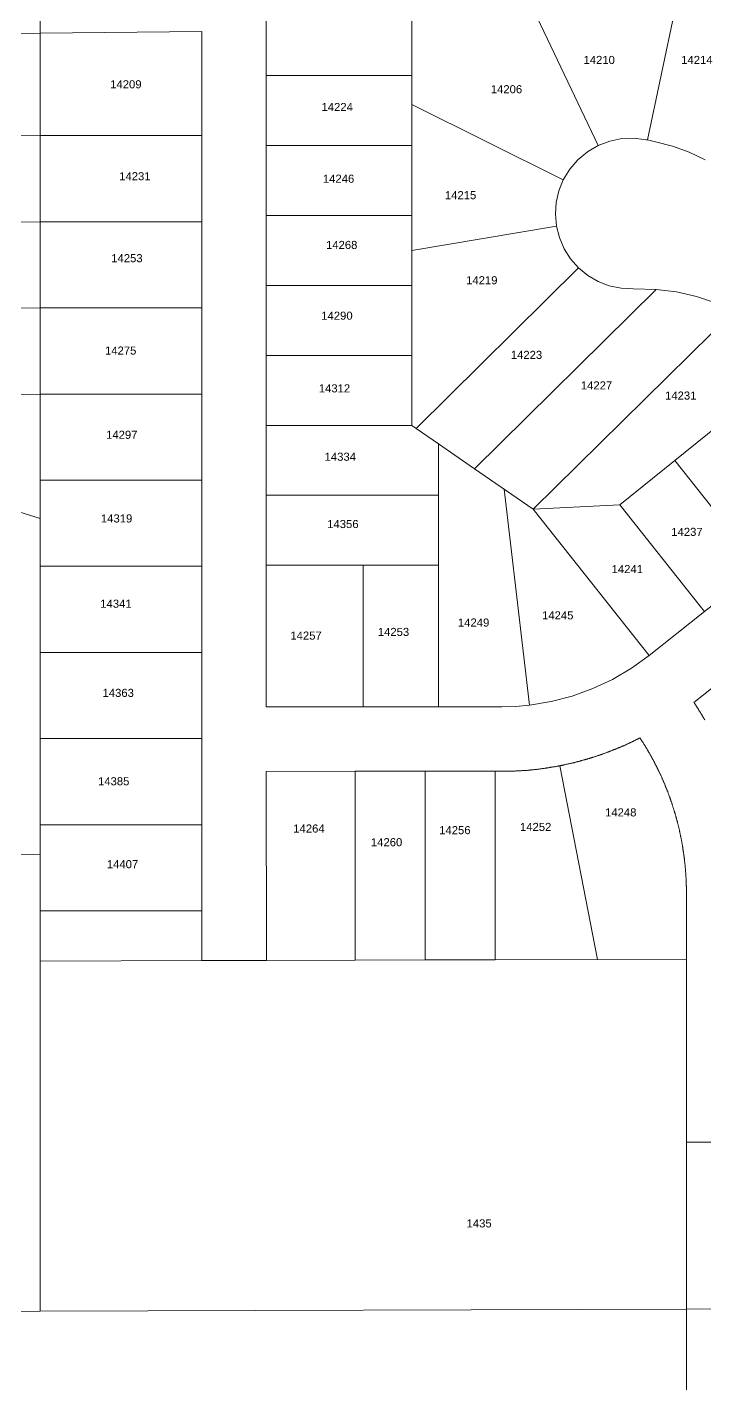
# Model space of a CAD drawing. Header units: feet. Extents: x 865220 to 2866543, y -2240498 to 973965.
# Drawn here: x 2859631 to 2860260, y 963412 to 964678 of the extents above; entities that cross this region are included whole.
import ezdxf
from ezdxf.enums import TextEntityAlignment as Align

# ---------------------------------------------------------------- set-up
doc = ezdxf.new("R2010")
doc.units = ezdxf.units.FT
doc.header["$LTSCALE"] = 0.015
doc.header["$MEASUREMENT"] = 0
doc.layers.add('Dakota County Addresses', color=7, linetype='Continuous')
doc.layers.add('Dakota County Parcels', color=7, linetype='Continuous')
doc.styles.add('Dimensions 100', font='arial.ttf')

# ---------------------------------------------------------------- blocks, each defined once
blk = doc.blocks.new('ACMAP_ANN_TEMPLATE_Dakota County Addresses')
at = {"layer": 'Dakota County Addresses', "style": 'Dimensions 100'}
blk.add_attdef('DakotaCountyAddress', text='', height=50, dxfattribs=at).set_placement((0, 0), align=Align.CENTER)

msp = doc.modelspace()

# ---------------------------------------------------------------- linework, layer by layer
at = {"layer": 'Dakota County Parcels', "lineweight": 5, "ltscale": 100}
for p, q in [((2859642.9, 964672), (2859503.1, 964670.3)), ((2859792.9, 964673.7), (2859642.9, 964672)), ((2859642.9, 964672), (2859642.9, 964577)), ((2859792.9, 964673.7), (2859792.9, 964577)), ((2859852.9, 964632.9), (2859852.9, 964567.9)), ((2859987.9, 964632.9), (2859852.9, 964632.9)), ((2859987.9, 964605.9), (2860128.6, 964535.8)), ((2859642.9, 964577), (2859503.1, 964575.3)), ((2859642.9, 964577), (2859792.9, 964577)), ((2859642.9, 964577), (2859642.9, 964497)), ((2859792.9, 964577), (2859792.9, 964497)), ((2859987.9, 964567.9), (2859852.9, 964567.9)), ((2859852.9, 964567.9), (2859852.9, 964502.9)), ((2859987.9, 964567.9), (2859987.9, 964502.9)), ((2860205.7, 964573.1), (2860206.7, 964572.9)), ((2860206.7, 964572.9), (2860214.3, 964571.3)), ((2859987.9, 964502.9), (2859852.9, 964502.9)), ((2859852.9, 964502.9), (2859852.9, 964437.9)), ((2859642.9, 964497), (2859503.1, 964495.3)), ((2859642.9, 964497), (2859792.9, 964497)), ((2859642.9, 964497), (2859642.9, 964417)), ((2859792.9, 964497), (2859792.9, 964417)), ((2859987.9, 964470.3), (2860122.2, 964493)), ((2859991.9, 964305.1), (2860142.8, 964454.2)), ((2859987.9, 964437.9), (2859852.9, 964437.9)), ((2859852.9, 964437.9), (2859852.9, 964372.9)), ((2859987.9, 964437.9), (2859987.9, 964372.9)), ((2860046.3, 964267.5), (2860215, 964434.2)), ((2860215, 964434.2), (2860193.4, 964434.7)), ((2859642.9, 964417), (2859503.1, 964415.3)), ((2859642.9, 964417), (2859792.9, 964417)), ((2859642.9, 964417), (2859642.9, 964337)), ((2859792.9, 964417), (2859792.9, 964337)), ((2860100.7, 964229.9), (2860287.4, 964414.3)), ((2859987.9, 964372.9), (2859852.9, 964372.9)), ((2859852.9, 964372.9), (2859852.9, 964307.9)), ((2859987.9, 964372.9), (2859987.9, 964307.9)), ((2859642.9, 964337), (2859503.1, 964335.3)), ((2859642.9, 964337), (2859642.9, 964257)), ((2859642.9, 964337), (2859792.9, 964337)), ((2859792.9, 964337), (2859792.9, 964257)), ((2860181.1, 964234.1), (2860283.3, 964316.3)), ((2859852.9, 964307.9), (2859852.9, 964242.9)), ((2859987.9, 964307.9), (2859852.9, 964307.9)), ((2859991.9, 964305.1), (2859987.9, 964307.9)), ((2860012.9, 964290.6), (2859991.9, 964305.1)), ((2860012.9, 964290.6), (2860012.9, 964242.9)), ((2860046.3, 964267.5), (2860012.9, 964290.6)), ((2860100.7, 964229.9), (2860046.3, 964267.5)), ((2859642.9, 964257), (2859643, 964177)), ((2859642.9, 964257), (2859792.9, 964257)), ((2859792.9, 964257), (2859792.9, 964177)), ((2860073.8, 964248.5), (2860097.4, 964048.1)), ((2859852.9, 964242.9), (2859852.9, 964177.9)), ((2860012.9, 964242.9), (2859852.9, 964242.9)), ((2860012.9, 964242.9), (2860012.9, 964177.9)), ((2860100.7, 964229.9), (2860181.1, 964234.1)), ((2860208.3, 964094.2), (2860100.7, 964229.9)), ((2859643, 964177), (2859792.9, 964177)), ((2859643, 964177), (2859643, 964097)), ((2859792.9, 964177), (2859792.9, 964097)), ((2859852.9, 964177.9), (2859852.9, 964046.5)), ((2859942.9, 964177.9), (2859852.9, 964177.9)), ((2859942.9, 964177.9), (2859942.9, 964046.5)), ((2860012.9, 964177.9), (2859942.9, 964177.9)), ((2860259.7, 964134.9), (2860311.1, 964175.7)), ((2860208.3, 964094.2), (2860259.7, 964134.9)), ((2860249.9, 964050.6), (2860357.1, 964135.6)), ((2859643, 964097), (2859792.9, 964097)), ((2859643, 964097), (2859643, 964017)), ((2859792.9, 964097), (2859792.9, 964046.5)), ((2859792.9, 964046.5), (2859792.9, 964017)), ((2859942.9, 964046.5), (2859852.9, 964046.5)), ((2859942.9, 964046.5), (2860012.9, 964046.5)), ((2860012.9, 964046.5), (2860071.6, 964046.6)), ((2860250.1, 964050.4), (2860249.9, 964050.6)), ((2859643, 964017), (2859792.9, 964017)), ((2859643, 964017), (2859643, 963937)), ((2859793, 963937), (2859792.9, 964017)), ((2860200, 964017.4), (2860199.8, 964017.6)), ((2859852.9, 963986.5), (2859935.4, 963986.6)), ((2859853, 963811), (2859852.9, 963986.5)), ((2859935.4, 963986.6), (2860000.4, 963986.6)), ((2859935.4, 963811.2), (2859935.4, 963986.6)), ((2860000.4, 963986.6), (2860065.4, 963986.6)), ((2860000.4, 963811.4), (2860000.4, 963986.6)), ((2860065.4, 963811.6), (2860065.4, 963986.6)), ((2860065.4, 963986.6), (2860071.6, 963986.6)), ((2860160.4, 963811.9), (2860125.3, 963991.7)), ((2859643, 963937), (2859643, 963857)), ((2859793, 963857.1), (2859793, 963937)), ((2859615.2, 963909), (2859643, 963909.3)), ((2860242.9, 963812.2), (2860242.9, 963874.3)), ((2859643, 963857), (2859643, 963810.3)), ((2859793, 963810.8), (2859793, 963857.1)), ((2859643, 963810.3), (2859793, 963810.8)), ((2859823, 963810.9), (2859793, 963810.8)), ((2859853, 963811), (2859823, 963810.9)), ((2859935.4, 963811.2), (2859853, 963811)), ((2860000.4, 963811.4), (2859935.4, 963811.2)), ((2860065.4, 963811.6), (2860000.4, 963811.4)), ((2860160.4, 963811.9), (2860065.4, 963811.6)), ((2860242.9, 963812.2), (2860160.4, 963811.9)), ((2860242.9, 963812.2), (2860242.9, 963642.2)), ((2860312.8, 963642.4), (2860242.9, 963642.2)), ((2860242.9, 963642.2), (2860242.9, 963487.2)), ((2859643, 963485.3), (2858947, 963477.2)), ((2860242.9, 963487.2), (2859643, 963485.3)), ((2860242.9, 963487.2), (2860313.3, 963487.5))]:
    msp.add_line(p, q, dxfattribs=at)
for points in [[(2859642.9, 964732), (2859642.9, 964727.6), (2859642.9, 964692.6), (2859642.9, 964672)], [(2859852.9, 964727.8), (2859852.9, 964692.8), (2859852.9, 964632.9)], [(2859987.9, 964728), (2859987.9, 964693), (2859987.9, 964632.9)], [(2860084.6, 964728.1), (2860101.3, 964693.1), (2860161.1, 964567.8)], [(2860239.5, 964728.3), (2860232.1, 964693.2), (2860206.7, 964572.9)], [(2859987.9, 964632.9), (2859987.9, 964605.9), (2859987.9, 964567.9)], [(2860161.1, 964567.8), (2860151.1, 964562), (2860142.2, 964554.5), (2860134.6, 964545.8), (2860128.6, 964535.8)], [(2860205.7, 964573.1), (2860194.4, 964574.6), (2860183, 964574.2), (2860171.8, 964571.9), (2860161.1, 964567.8)], [(2860260.3, 964554.4), (2860245.5, 964561.5), (2860230.2, 964567.2), (2860214.3, 964571.3)], [(2860128.6, 964535.8), (2860124.5, 964525.6), (2860122, 964514.9), (2860121.3, 964503.9), (2860122.2, 964493)], [(2859987.9, 964502.9), (2859987.9, 964470.3), (2859987.9, 964437.9)], [(2860122.2, 964493), (2860125, 964482.2), (2860129.4, 964471.9), (2860135.4, 964462.5), (2860142.8, 964454.2)], [(2860142.8, 964454.2), (2860151.4, 964447.1), (2860161, 964441.5), (2860171.4, 964437.5), (2860182.3, 964435.2), (2860193.4, 964434.7)], [(2860287.4, 964414.3), (2860270.1, 964421.8), (2860252.2, 964427.7), (2860233.7, 964431.8), (2860215, 964434.2)], [(2860232.2, 964275.2), (2860306.7, 964181.2), (2860311.1, 964175.7)], [(2859643, 964221.3), (2859603, 964233.8), (2859500.3, 964266)], [(2860181.1, 964234.1), (2860255.6, 964140.1), (2860259.7, 964134.9)], [(2860012.9, 964177.9), (2860012.9, 964077.9), (2860012.9, 964046.5)], [(2860097.4, 964048.1), (2860117.4, 964051.4), (2860137, 964056.5), (2860156, 964063.4), (2860174.4, 964072), (2860191.9, 964082.3), (2860208.3, 964094.2)], [(2860071.6, 964046.6), (2860084.5, 964046.9), (2860097.4, 964048.1)], [(2860260, 964034.3), (2860259.8, 964034.8), (2860259.5, 964035.2), (2860259.3, 964035.6), (2860259, 964036), (2860258.8, 964036.5), (2860258.5, 964036.9), (2860258.2, 964037.3), (2860258, 964037.8), (2860257.7, 964038.2), (2860257.5, 964038.6), (2860257.2, 964039.1), (2860257, 964039.5), (2860256.7, 964039.9), (2860256.4, 964040.3), (2860256.2, 964040.8), (2860255.9, 964041.2), (2860255.7, 964041.6), (2860255.4, 964042), (2860255.1, 964042.5), (2860254.9, 964042.9), (2860254.6, 964043.3), (2860254.3, 964043.7), (2860254.1, 964044.2), (2860253.8, 964044.6), (2860253.5, 964045), (2860253.3, 964045.4), (2860253, 964045.9), (2860252.7, 964046.3), (2860252.5, 964046.7), (2860252.2, 964047.1), (2860251.9, 964047.5), (2860251.7, 964048), (2860251.4, 964048.4), (2860251.1, 964048.8), (2860250.8, 964049.2), (2860250.6, 964049.6), (2860250.1, 964050.4)], [(2860125.3, 963991.7), (2860125.8, 963991.8), (2860126.2, 963991.9), (2860126.7, 963992), (2860127.2, 963992.1), (2860127.7, 963992.2), (2860128.2, 963992.3), (2860128.7, 963992.4), (2860129.2, 963992.5), (2860129.7, 963992.6), (2860130.2, 963992.7), (2860130.6, 963992.9), (2860131.1, 963993), (2860131.6, 963993.1), (2860132.1, 963993.2), (2860132.6, 963993.3), (2860133.1, 963993.4), (2860133.6, 963993.5), (2860134.1, 963993.6), (2860134.6, 963993.7), (2860135, 963993.8), (2860135.5, 963993.9), (2860136, 963994.1), (2860136.5, 963994.2), (2860137, 963994.3), (2860137.5, 963994.4), (2860138, 963994.5), (2860138.4, 963994.6), (2860138.9, 963994.8), (2860139.4, 963994.9), (2860139.9, 963995), (2860140.4, 963995.1), (2860140.9, 963995.3), (2860141.4, 963995.4), (2860141.8, 963995.5), (2860142.3, 963995.6), (2860142.8, 963995.8), (2860143.3, 963995.9), (2860143.8, 963996), (2860144.3, 963996.1), (2860144.7, 963996.3), (2860145.2, 963996.4), (2860145.7, 963996.5), (2860146.2, 963996.7), (2860146.7, 963996.8), (2860147.1, 963996.9), (2860147.6, 963997.1), (2860148.1, 963997.2), (2860148.6, 963997.3), (2860149.1, 963997.5), (2860149.5, 963997.6), (2860150, 963997.8), (2860150.5, 963997.9), (2860151, 963998), (2860151.5, 963998.2), (2860151.9, 963998.3), (2860152.4, 963998.5), (2860152.9, 963998.6), (2860153.4, 963998.8), (2860153.9, 963998.9), (2860154.3, 963999.1), (2860154.8, 963999.2), (2860155.3, 963999.4), (2860155.8, 963999.5), (2860156.2, 963999.7), (2860156.7, 963999.8), (2860157.2, 964000), (2860157.7, 964000.1), (2860158.2, 964000.3), (2860158.6, 964000.4), (2860159.1, 964000.6), (2860159.6, 964000.7), (2860160.1, 964000.9), (2860160.5, 964001), (2860161, 964001.2), (2860161.5, 964001.4), (2860161.9, 964001.5), (2860162.4, 964001.7), (2860162.9, 964001.9), (2860163.4, 964002), (2860163.8, 964002.2), (2860164.3, 964002.3), (2860164.8, 964002.5), (2860165.3, 964002.7), (2860165.7, 964002.8), (2860166.2, 964003), (2860166.7, 964003.2), (2860167.1, 964003.4), (2860167.6, 964003.5), (2860168.1, 964003.7), (2860168.5, 964003.9), (2860169, 964004), (2860169.5, 964004.2), (2860169.9, 964004.4), (2860170.4, 964004.6), (2860170.9, 964004.7), (2860171.4, 964004.9), (2860171.8, 964005.1), (2860172.3, 964005.3), (2860172.8, 964005.5), (2860173.2, 964005.6), (2860173.7, 964005.8), (2860174.1, 964006), (2860174.6, 964006.2), (2860175.1, 964006.4), (2860175.5, 964006.6), (2860176, 964006.7), (2860176.5, 964006.9), (2860176.9, 964007.1), (2860177.4, 964007.3), (2860177.9, 964007.5), (2860178.3, 964007.7), (2860178.8, 964007.9), (2860179.2, 964008.1), (2860179.7, 964008.3), (2860180.2, 964008.5), (2860180.6, 964008.6), (2860181.1, 964008.8), (2860181.5, 964009), (2860182, 964009.2), (2860182.5, 964009.4), (2860182.9, 964009.6), (2860183.4, 964009.8), (2860183.8, 964010), (2860184.3, 964010.2), (2860184.8, 964010.4), (2860185.2, 964010.6), (2860185.7, 964010.8), (2860186.1, 964011), (2860186.6, 964011.2), (2860187, 964011.5), (2860187.5, 964011.7), (2860188, 964011.9), (2860188.4, 964012.1), (2860188.9, 964012.3), (2860189.3, 964012.5), (2860189.8, 964012.7), (2860190.2, 964012.9), (2860190.7, 964013.1), (2860191.1, 964013.3), (2860191.6, 964013.6), (2860192, 964013.8), (2860192.5, 964014), (2860192.9, 964014.2), (2860193.4, 964014.4), (2860193.8, 964014.6), (2860194.3, 964014.9), (2860194.7, 964015.1), (2860195.2, 964015.3), (2860195.6, 964015.5), (2860196.1, 964015.7), (2860196.5, 964016), (2860197, 964016.2), (2860197.4, 964016.4), (2860197.9, 964016.6), (2860198.3, 964016.9), (2860198.8, 964017.1), (2860199.2, 964017.3), (2860199.8, 964017.6)], [(2860242.9, 963874.3), (2860242.9, 963874.8), (2860242.9, 963875.3), (2860242.9, 963875.8), (2860242.9, 963876.3), (2860242.9, 963876.8), (2860242.9, 963877.3), (2860242.9, 963877.8), (2860242.9, 963878.3), (2860242.9, 963878.8), (2860242.9, 963879.3), (2860242.9, 963879.8), (2860242.8, 963880.3), (2860242.8, 963880.8), (2860242.8, 963881.3), (2860242.8, 963881.8), (2860242.8, 963882.3), (2860242.8, 963882.8), (2860242.8, 963883.3), (2860242.7, 963883.8), (2860242.7, 963884.3), (2860242.7, 963884.8), (2860242.7, 963885.3), (2860242.7, 963885.8), (2860242.6, 963886.3), (2860242.6, 963886.8), (2860242.6, 963887.3), (2860242.6, 963887.8), (2860242.5, 963888.3), (2860242.5, 963888.8), (2860242.5, 963889.3), (2860242.4, 963889.8), (2860242.4, 963890.3), (2860242.4, 963890.8), (2860242.4, 963891.3), (2860242.3, 963891.8), (2860242.3, 963892.3), (2860242.2, 963892.8), (2860242.2, 963893.3), (2860242.2, 963893.8), (2860242.1, 963894.3), (2860242.1, 963894.8), (2860242.1, 963895.3), (2860242, 963895.8), (2860242, 963896.3), (2860241.9, 963896.8), (2860241.9, 963897.3), (2860241.8, 963897.8), (2860241.8, 963898.3), (2860241.8, 963898.8), (2860241.7, 963899.3), (2860241.7, 963899.8), (2860241.6, 963900.3), (2860241.6, 963900.8), (2860241.5, 963901.3), (2860241.5, 963901.8), (2860241.4, 963902.3), (2860241.3, 963902.8), (2860241.3, 963903.2), (2860241.2, 963903.7), (2860241.2, 963904.2), (2860241.1, 963904.7), (2860241.1, 963905.2), (2860241, 963905.7), (2860240.9, 963906.2), (2860240.9, 963906.7), (2860240.8, 963907.2), (2860240.8, 963907.7), (2860240.7, 963908.2), (2860240.6, 963908.7), (2860240.6, 963909.2), (2860240.5, 963909.7), (2860240.4, 963910.2), (2860240.3, 963910.7), (2860240.3, 963911.2), (2860240.2, 963911.7), (2860240.1, 963912.2), (2860240.1, 963912.7), (2860240, 963913.2), (2860239.9, 963913.7), (2860239.8, 963914.1), (2860239.8, 963914.6), (2860239.7, 963915.1), (2860239.6, 963915.6), (2860239.5, 963916.1), (2860239.4, 963916.6), (2860239.4, 963917.1), (2860239.3, 963917.6), (2860239.2, 963918.1), (2860239.1, 963918.6), (2860239, 963919.1), (2860238.9, 963919.6), (2860238.8, 963920.1), (2860238.8, 963920.6), (2860238.7, 963921), (2860238.6, 963921.5), (2860238.5, 963922), (2860238.4, 963922.5), (2860238.3, 963923), (2860238.2, 963923.5), (2860238.1, 963924), (2860238, 963924.5), (2860237.9, 963925), (2860237.8, 963925.5), (2860237.7, 963926), (2860237.6, 963926.4), (2860237.5, 963926.9), (2860237.4, 963927.4), (2860237.3, 963927.9), (2860237.2, 963928.4), (2860237.1, 963928.9), (2860237, 963929.4), (2860236.9, 963929.9), (2860236.8, 963930.4), (2860236.7, 963930.8), (2860236.6, 963931.3), (2860236.5, 963931.8), (2860236.4, 963932.3), (2860236.2, 963932.8), (2860236.1, 963933.3), (2860236, 963933.8), (2860235.9, 963934.3), (2860235.8, 963934.7), (2860235.7, 963935.2), (2860235.5, 963935.7), (2860235.4, 963936.2), (2860235.3, 963936.7), (2860235.2, 963937.2), (2860235.1, 963937.7), (2860234.9, 963938.1), (2860234.8, 963938.6), (2860234.7, 963939.1), (2860234.6, 963939.6), (2860234.4, 963940.1), (2860234.3, 963940.6), (2860234.2, 963941), (2860234.1, 963941.5), (2860233.9, 963942), (2860233.8, 963942.5), (2860233.7, 963943), (2860233.5, 963943.5), (2860233.4, 963943.9), (2860233.3, 963944.4), (2860233.1, 963944.9), (2860233, 963945.4), (2860232.9, 963945.9), (2860232.7, 963946.3), (2860232.6, 963946.8), (2860232.4, 963947.3), (2860232.3, 963947.8), (2860232.2, 963948.3), (2860232, 963948.7), (2860231.9, 963949.2), (2860231.7, 963949.7), (2860231.6, 963950.2), (2860231.4, 963950.7), (2860231.3, 963951.1), (2860231.1, 963951.6), (2860231, 963952.1), (2860230.8, 963952.6), (2860230.7, 963953), (2860230.5, 963953.5), (2860230.4, 963954), (2860230.2, 963954.5), (2860230.1, 963954.9), (2860229.9, 963955.4), (2860229.8, 963955.9), (2860229.6, 963956.4), (2860229.5, 963956.8), (2860229.3, 963957.3), (2860229.1, 963957.8), (2860229, 963958.3), (2860228.8, 963958.7), (2860228.6, 963959.2), (2860228.5, 963959.7), (2860228.3, 963960.2), (2860228.2, 963960.6), (2860228, 963961.1), (2860227.8, 963961.6), (2860227.7, 963962), (2860227.5, 963962.5), (2860227.3, 963963), (2860227.1, 963963.5), (2860227, 963963.9), (2860226.8, 963964.4), (2860226.6, 963964.9), (2860226.4, 963965.3), (2860226.3, 963965.8), (2860226.1, 963966.3), (2860225.9, 963966.7), (2860225.7, 963967.2), (2860225.6, 963967.7), (2860225.4, 963968.1), (2860225.2, 963968.6), (2860225, 963969.1), (2860224.8, 963969.5), (2860224.7, 963970), (2860224.5, 963970.5), (2860224.3, 963970.9), (2860224.1, 963971.4), (2860223.9, 963971.9), (2860223.7, 963972.3), (2860223.5, 963972.8), (2860223.3, 963973.2), (2860223.2, 963973.7), (2860223, 963974.2), (2860222.8, 963974.6), (2860222.6, 963975.1), (2860222.4, 963975.5), (2860222.2, 963976), (2860222, 963976.5), (2860221.8, 963976.9), (2860221.6, 963977.4), (2860221.4, 963977.8), (2860221.2, 963978.3), (2860221, 963978.8), (2860220.8, 963979.2), (2860220.6, 963979.7), (2860220.4, 963980.1), (2860220.2, 963980.6), (2860220, 963981), (2860219.8, 963981.5), (2860219.6, 963982), (2860219.4, 963982.4), (2860219.2, 963982.9), (2860218.9, 963983.3), (2860218.7, 963983.8), (2860218.5, 963984.2), (2860218.3, 963984.7), (2860218.1, 963985.1), (2860217.9, 963985.6), (2860217.7, 963986), (2860217.5, 963986.5), (2860217.2, 963986.9), (2860217, 963987.4), (2860216.8, 963987.8), (2860216.6, 963988.3), (2860216.4, 963988.7), (2860216.1, 963989.2), (2860215.9, 963989.6), (2860215.7, 963990.1), (2860215.5, 963990.5), (2860215.3, 963991), (2860215, 963991.4), (2860214.8, 963991.9), (2860214.6, 963992.3), (2860214.3, 963992.8), (2860214.1, 963993.2), (2860213.9, 963993.6), (2860213.7, 963994.1), (2860213.4, 963994.5), (2860213.2, 963995), (2860213, 963995.4), (2860212.7, 963995.9), (2860212.5, 963996.3), (2860212.3, 963996.7), (2860212, 963997.2), (2860211.8, 963997.6), (2860211.6, 963998.1), (2860211.3, 963998.5), (2860211.1, 963998.9), (2860210.8, 963999.4), (2860210.6, 963999.8), (2860210.4, 964000.3), (2860210.1, 964000.7), (2860209.9, 964001.1), (2860209.6, 964001.6), (2860209.4, 964002), (2860209.1, 964002.4), (2860208.9, 964002.9), (2860208.6, 964003.3), (2860208.4, 964003.7), (2860208.1, 964004.2), (2860207.9, 964004.6), (2860207.6, 964005), (2860207.4, 964005.5), (2860207.1, 964005.9), (2860206.9, 964006.3), (2860206.6, 964006.8), (2860206.4, 964007.2), (2860206.1, 964007.6), (2860205.9, 964008.1), (2860205.6, 964008.5), (2860205.3, 964008.9), (2860205.1, 964009.3), (2860204.8, 964009.8), (2860204.6, 964010.2), (2860204.3, 964010.6), (2860204, 964011), (2860203.8, 964011.5), (2860203.5, 964011.9), (2860203.2, 964012.3), (2860203, 964012.7), (2860202.7, 964013.2), (2860202.4, 964013.6), (2860202.2, 964014), (2860201.9, 964014.4), (2860201.6, 964014.8), (2860201.4, 964015.3), (2860201.1, 964015.7), (2860200.8, 964016.1), (2860200.5, 964016.5), (2860200.3, 964016.9), (2860200, 964017.4)], [(2860071.6, 963986.6), (2860072.1, 963986.6), (2860072.6, 963986.6), (2860073.1, 963986.6), (2860073.6, 963986.6), (2860074.1, 963986.6), (2860074.6, 963986.6), (2860075.1, 963986.6), (2860075.6, 963986.6), (2860076.1, 963986.6), (2860076.6, 963986.6), (2860077.1, 963986.6), (2860077.6, 963986.6), (2860078.1, 963986.6), (2860078.6, 963986.6), (2860079.1, 963986.7), (2860079.6, 963986.7), (2860080.1, 963986.7), (2860080.6, 963986.7), (2860081.1, 963986.7), (2860081.6, 963986.7), (2860082.1, 963986.8), (2860082.6, 963986.8), (2860083.1, 963986.8), (2860083.6, 963986.8), (2860084.1, 963986.8), (2860084.6, 963986.9), (2860085.1, 963986.9), (2860085.6, 963986.9), (2860086.1, 963986.9), (2860086.6, 963987), (2860087.1, 963987), (2860087.6, 963987), (2860088.1, 963987), (2860088.6, 963987.1), (2860089.1, 963987.1), (2860089.6, 963987.1), (2860090.1, 963987.2), (2860090.6, 963987.2), (2860091.1, 963987.2), (2860091.6, 963987.3), (2860092.1, 963987.3), (2860092.6, 963987.3), (2860093.1, 963987.4), (2860093.6, 963987.4), (2860094.1, 963987.5), (2860094.6, 963987.5), (2860095.1, 963987.5), (2860095.6, 963987.6), (2860096.1, 963987.6), (2860096.6, 963987.7), (2860097.1, 963987.7), (2860097.6, 963987.8), (2860098.1, 963987.8), (2860098.6, 963987.9), (2860099.1, 963987.9), (2860099.6, 963988), (2860100.1, 963988), (2860100.6, 963988.1), (2860101.1, 963988.1), (2860101.6, 963988.2), (2860102.1, 963988.2), (2860102.6, 963988.3), (2860103.1, 963988.3), (2860103.6, 963988.4), (2860104.1, 963988.4), (2860104.6, 963988.5), (2860105.1, 963988.6), (2860105.6, 963988.6), (2860106.1, 963988.7), (2860106.6, 963988.7), (2860107.1, 963988.8), (2860107.5, 963988.9), (2860108, 963988.9), (2860108.5, 963989), (2860109, 963989.1), (2860109.5, 963989.1), (2860110, 963989.2), (2860110.5, 963989.3), (2860111, 963989.3), (2860111.5, 963989.4), (2860112, 963989.5), (2860112.5, 963989.6), (2860113, 963989.6), (2860113.5, 963989.7), (2860114, 963989.8), (2860114.5, 963989.9), (2860115, 963989.9), (2860115.5, 963990), (2860116, 963990.1), (2860116.5, 963990.2), (2860116.9, 963990.3), (2860117.4, 963990.3), (2860117.9, 963990.4), (2860118.4, 963990.5), (2860118.9, 963990.6), (2860119.4, 963990.7), (2860119.9, 963990.8), (2860120.4, 963990.8), (2860120.9, 963990.9), (2860121.4, 963991), (2860121.9, 963991.1), (2860122.4, 963991.2), (2860122.9, 963991.3), (2860123.3, 963991.4), (2860123.8, 963991.5), (2860124.3, 963991.6), (2860125.3, 963991.7)], [(2859793, 963937), (2859653, 963937), (2859643, 963937)], [(2859643, 963485.3), (2859643, 963810.3), (2859643, 963909.3)], [(2859793, 963857.1), (2859653, 963857), (2859643, 963857)], [(2859643, 963810.3), (2859643, 963485.3), (2859643, 963485.3)], [(2860242.9, 963487.2), (2859643, 963485.3), (2859643, 963485.3)], [(2860242.9, 963412.2), (2860242.9, 963412.2), (2860242.9, 963440.5), (2860242.9, 963487.2)]]:
    msp.add_lwpolyline(points, dxfattribs=at)

# ---------------------------------------------------------------- block references
at = {"layer": 'Dakota County Addresses', "lineweight": 5, "ltscale": 100, "xscale": 0.15, "yscale": 0.15, "zscale": 0.15}
for p, values in [((2860162, 964643.5), {'DakotaCountyAddress': '14210'}), ((2860252.7, 964643.5), {'DakotaCountyAddress': '14214'}), ((2859722.5, 964620.9), {'DakotaCountyAddress': '14209'}), ((2860075.9, 964616.3), {'DakotaCountyAddress': '14206'}), ((2859918.7, 964599.8), {'DakotaCountyAddress': '14224'}), ((2859730.9, 964535.5), {'DakotaCountyAddress': '14231'}), ((2859920, 964533.2), {'DakotaCountyAddress': '14246'}), ((2860033.3, 964517.9), {'DakotaCountyAddress': '14215'}), ((2859922.9, 964471.7), {'DakotaCountyAddress': '14268'}), ((2859723.5, 964459.4), {'DakotaCountyAddress': '14253'}), ((2860053, 964438.9), {'DakotaCountyAddress': '14219'}), ((2859918.5, 964406), {'DakotaCountyAddress': '14290'}), ((2859717.7, 964373.6), {'DakotaCountyAddress': '14275'}), ((2860094.5, 964369.6), {'DakotaCountyAddress': '14223'}), ((2859916.2, 964338.5), {'DakotaCountyAddress': '14312'}), ((2860159.5, 964341.2), {'DakotaCountyAddress': '14227'}), ((2860237.7, 964331.8), {'DakotaCountyAddress': '14231'}), ((2859718.7, 964295.4), {'DakotaCountyAddress': '14297'}), ((2859921.6, 964275), {'DakotaCountyAddress': '14334'}), ((2859713.9, 964217.7), {'DakotaCountyAddress': '14319'}), ((2859924, 964212.5), {'DakotaCountyAddress': '14356'}), ((2860243.5, 964205.2), {'DakotaCountyAddress': '14237'}), ((2860188.1, 964170.7), {'DakotaCountyAddress': '14241'}), ((2859713.3, 964138.5), {'DakotaCountyAddress': '14341'}), ((2860123.5, 964127.7), {'DakotaCountyAddress': '14245'}), ((2860045.4, 964121), {'DakotaCountyAddress': '14249'}), ((2859889.8, 964108.9), {'DakotaCountyAddress': '14257'}), ((2859971, 964112.3), {'DakotaCountyAddress': '14253'}), ((2859715.4, 964055.7), {'DakotaCountyAddress': '14363'}), ((2859711.2, 963973.6), {'DakotaCountyAddress': '14385'}), ((2860182, 963944.7), {'DakotaCountyAddress': '14248'}), ((2859892.5, 963929.7), {'DakotaCountyAddress': '14264'}), ((2860028, 963928.2), {'DakotaCountyAddress': '14256'}), ((2860103, 963931.2), {'DakotaCountyAddress': '14252'}), ((2859964.6, 963917), {'DakotaCountyAddress': '14260'}), ((2859719.4, 963896.6), {'DakotaCountyAddress': '14407'}), ((2860050.5, 963563), {'DakotaCountyAddress': '1435'})]:
    msp.add_blockref('ACMAP_ANN_TEMPLATE_Dakota County Addresses', p, dxfattribs=at).add_auto_attribs(values)

doc.saveas('drawing.dxf')
